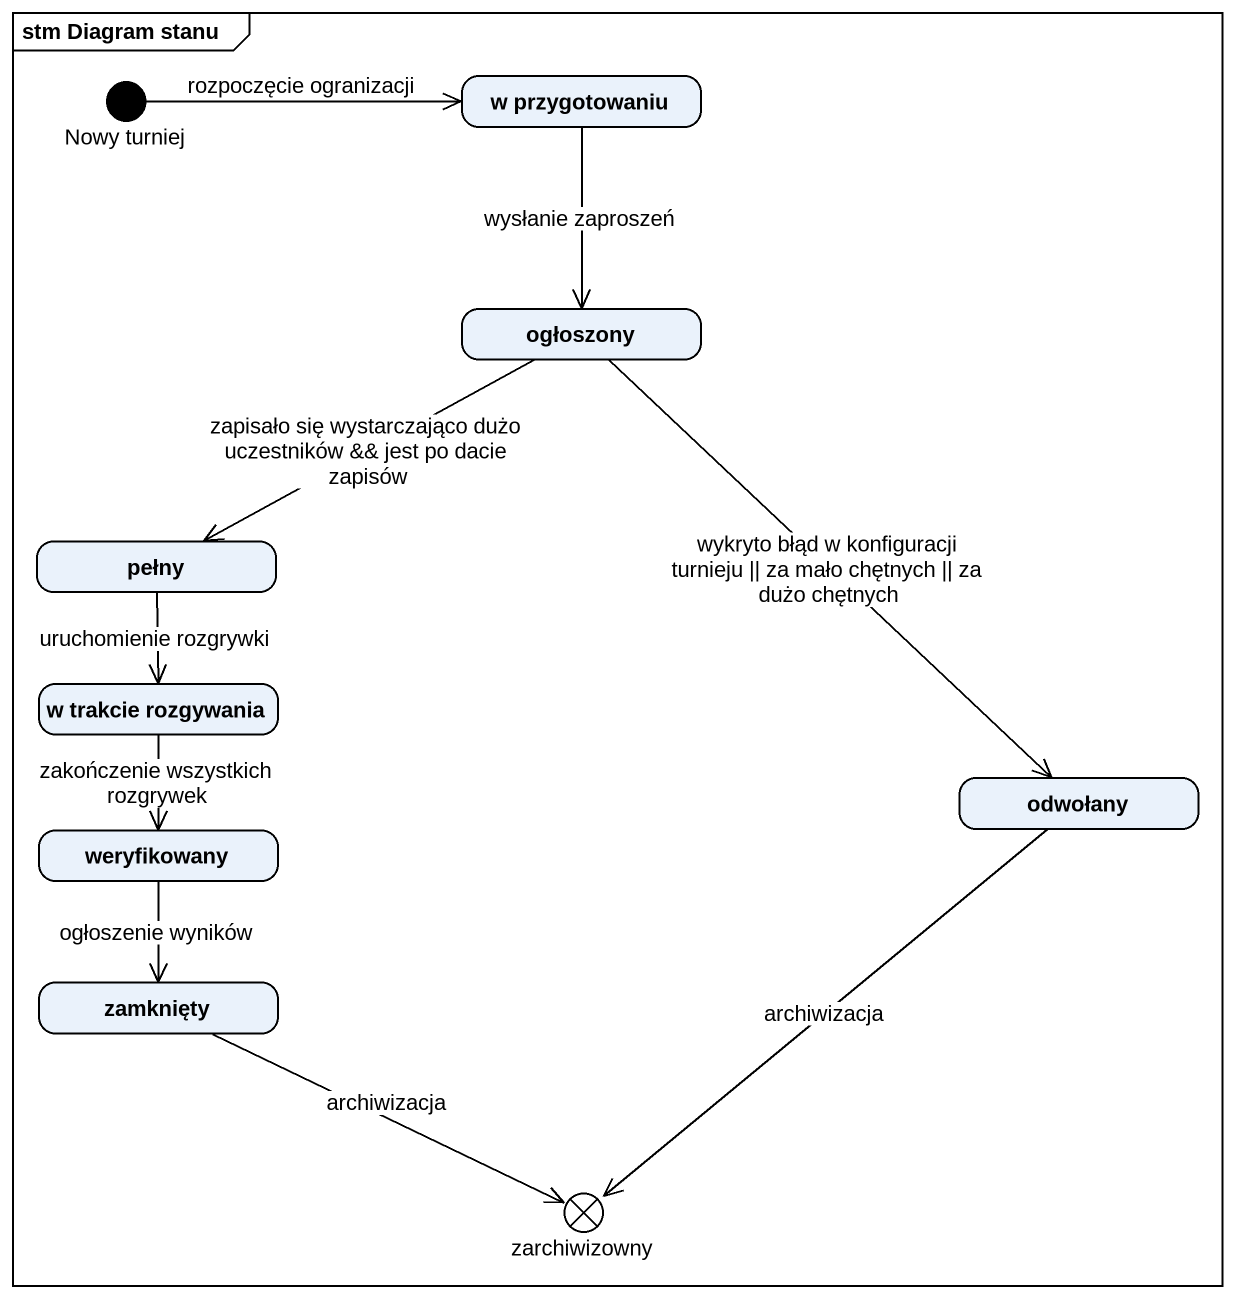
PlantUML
@startuml
mainframe stm Diagram stanu
hide empty description
state "Nowy turniej" as Nowy_turniej <<start>>
state "w przygotowaniu" as w_przygotowaniu
state ogłoszony
state pełny
state "w trakcie rozgywania" as w_trakcie_rozgywania
state weryfikowany
state odwołany
state zamknięty
state zarchiwizowny <<choice>>
Nowy_turniej -right-> w_przygotowaniu : rozpoczęcie ogranizacji
w_przygotowaniu --> ogłoszony : wysłanie zaproszeń
ogłoszony -left-> pełny : zapisało się wystarczająco dużo uczestników && jest po dacie zapisów
ogłoszony --> odwołany : wykryto błąd w konfiguracji turnieju || za mało chętnych || za dużo chętnych
pełny --> w_trakcie_rozgywania : uruchomienie rozgrywki
w_trakcie_rozgywania --> weryfikowany : zakończenie wszystkich rozgrywek
weryfikowany --> zamknięty : ogłoszenie wyników
odwołany --> zarchiwizowny : archiwizacja
zamknięty -right-> zarchiwizowny : archiwizacja
@enduml
